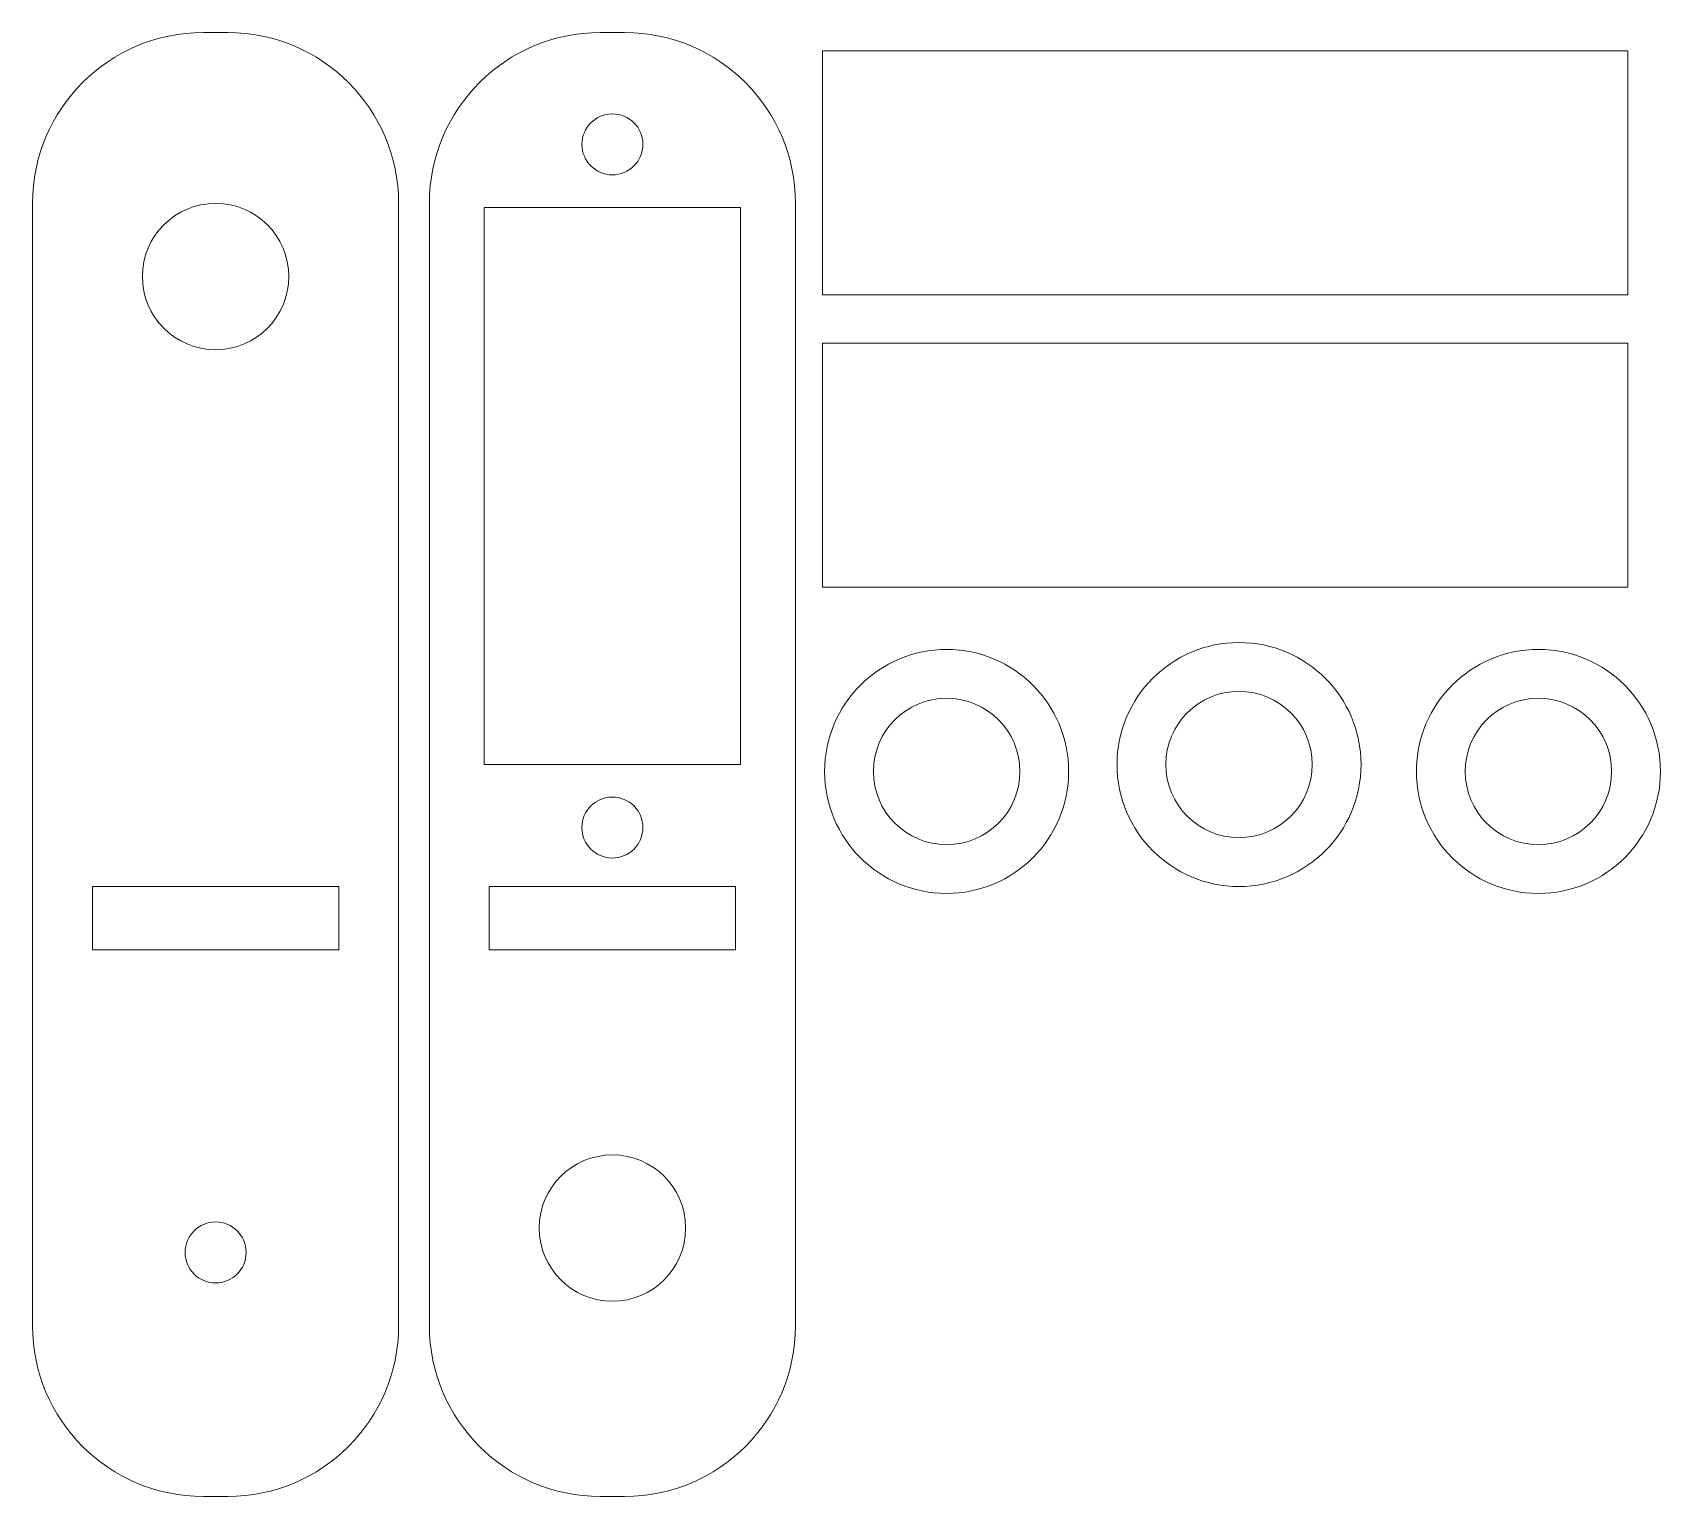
# Model space of a CAD drawing. Header units: millimetres. Extents: x 1.9 to 86.6, y 227.4 to 303.6.
import ezdxf

# ---------------------------------------------------------------- set-up
doc = ezdxf.new("R2010")
doc.units = ezdxf.units.MM

msp = doc.modelspace()

# ---------------------------------------------------------------- linework, layer by layer
at = {"color": 7, "linetype": 'Continuous', "lineweight": 15}
for p, q in [((12.081, 303.553), (10.811, 303.553)), ((32.735, 303.553), (31.465, 303.553)), ((84.942, 302.603), (43.032, 302.603)), ((43.032, 302.603), (43.032, 289.903)), ((84.942, 289.903), (84.942, 302.603)), ((1.921, 294.663), (1.921, 236.243)), ((20.971, 236.243), (20.971, 294.663)), ((22.575, 294.663), (22.575, 236.243)), ((38.767, 294.453), (25.432, 294.453)), ((25.432, 294.453), (25.432, 265.453)), ((38.767, 265.453), (38.767, 294.453)), ((41.625, 236.243), (41.625, 294.663)), ((43.032, 289.903), (84.942, 289.903)), ((84.942, 287.384), (43.032, 287.384)), ((43.032, 287.384), (43.032, 274.684)), ((84.942, 274.684), (84.942, 287.384)), ((43.032, 274.684), (84.942, 274.684)), ((25.432, 265.453), (38.767, 265.453)), ((17.859, 259.103), (5.032, 259.103)), ((5.032, 259.103), (5.032, 255.801)), ((17.859, 255.801), (17.859, 259.103)), ((38.513, 259.103), (25.686, 259.103)), ((25.686, 259.103), (25.686, 255.801)), ((38.513, 255.801), (38.513, 259.103)), ((5.032, 255.801), (17.859, 255.801)), ((25.686, 255.801), (38.513, 255.801)), ((10.811, 227.353), (12.081, 227.353)), ((31.465, 227.353), (32.735, 227.353))]:
    msp.add_line(p, q, dxfattribs=at)
for centre, radius in [((32.1, 297.733), 1.587), ((11.446, 290.853), 3.81), ((49.493, 265.091), 6.35), ((64.711, 265.453), 6.35), ((80.292, 265.091), 6.35), ((49.493, 265.091), 3.81), ((64.711, 265.453), 3.81), ((80.292, 265.091), 3.81), ((32.1, 262.173), 1.588), ((32.1, 241.323), 3.81), ((11.446, 240.053), 1.588)]:
    msp.add_circle(centre, radius, dxfattribs=at)
for centre, start, end in [((10.811, 294.663), 90, 180), ((12.081, 294.663), 0, 90), ((31.465, 294.663), 90, 180), ((32.735, 294.663), 0, 90), ((10.811, 236.243), 180, 270), ((12.081, 236.243), 270, 0), ((31.465, 236.243), 180, 270), ((32.735, 236.243), 270, 0)]:
    msp.add_arc(centre, 8.89, start, end, dxfattribs=at)

doc.saveas('drawing.dxf')
